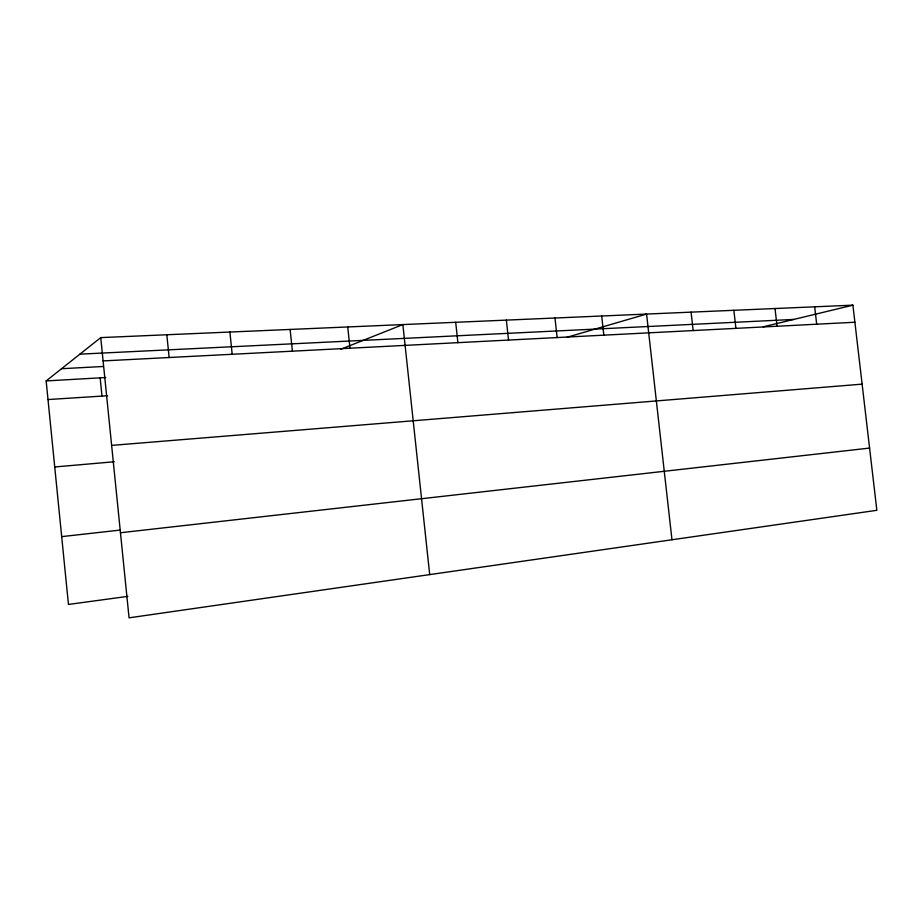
<?xml version="1.0" encoding="UTF-8"?>
<svg xmlns="http://www.w3.org/2000/svg" width="923" height="923" viewBox="0 0 923 923"><rect width="100%" height="100%" fill="white"/><g stroke="black" fill="none" stroke-linecap="round" stroke-linejoin="round"><path stroke-width="1.38" d="M127.882 596.362L68.452 604.45L46.15 380.934L100.745 337.61L852.898 305.167L876.85 510.304L129.058 617.833L100.745 337.61M340.749 349.263L402.866 324.584L429.703 574.602M566.941 337.287L646.585 314.062L671.967 539.759M763.194 326.811L852.898 305.167M61.691 536.632L119.771 530.125M120.463 532.744L869.581 448.082M54.734 466.969L114.279 461.754M111.637 445.394L862.117 384.141M48.008 399.544L107.61 395.736M46.15 380.934L105.764 377.519M61.553 368.715L103.214 366.489M103.099 360.916L854.894 322.242M79.909 354.155L793.815 319.427M814.674 306.817L816.693 324.204M775.02 308.524L777.062 326.246M733.854 310.301L735.919 328.369M691.073 312.147L693.161 330.561M601.692 316.001L603.827 335.164M554.977 318.02L557.134 337.564M506.358 320.119L508.538 340.056M455.697 322.3L457.9 342.664M347.729 326.961L349.979 348.213M290.122 329.442L292.406 351.178M229.885 332.038L232.192 354.27M166.821 334.761L169.151 357.513M100.145 377.842L101.992 396.094"/></g></svg>
